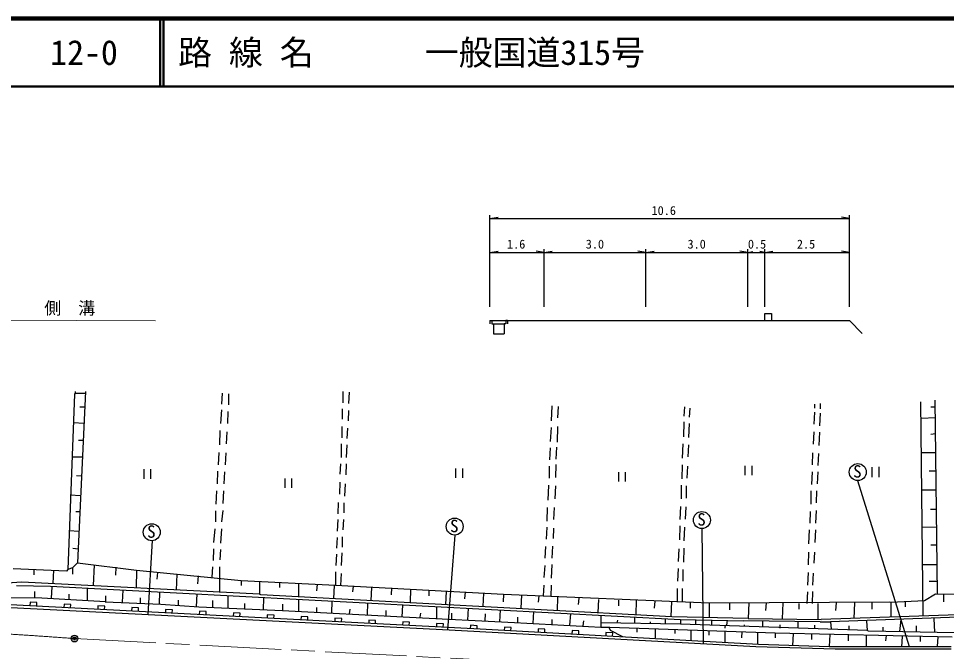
# Model space of a CAD drawing. Units: millimetres, scale not verified. Extents: x 40000 to 680000, y 20000 to 380000.
# Drawn here: x 156858 to 293650, y 286738 to 380000 of the extents above; entities that cross this region are included whole.
import ezdxf
from ezdxf.enums import TextEntityAlignment as Align

# ---------------------------------------------------------------- set-up
doc = ezdxf.new("R2010")
doc.units = ezdxf.units.MM
doc.header["$LTSCALE"] = 1000
doc.header["$PDMODE"] = 32
doc.header["$PDSIZE"] = 500
doc.linetypes.add('CHAIN', pattern=[18.5, 12, -1.5, 3.5, -1.5])
for name, color, linetype, lineweight in [('M-BGD', 7, 'Continuous', 25), ('M-BMK', 2, 'CHAIN', 13), ('M-BMK-SRVR', 3, 'Continuous', 25), ('M-STR-HTXT', 7, 'Continuous', 13), ('M-TTL', 2, 'Continuous', 140), ('M-TTL-LINE', 7, 'Continuous', 50)]:
    doc.layers.add(name, color=color, linetype=linetype, lineweight=lineweight)
doc.layers.add('M-TTL-TXT', color=7, linetype='Continuous')
doc.styles.add('ＭＳ ゴシック', font='')
doc.styles.get('ＭＳ ゴシック').set_extended_font_data('MS Gothic')

msp = doc.modelspace()

# ---------------------------------------------------------------- linework, layer by layer
at = {"layer": 'M-BGD'}
for p, q in [((226358, 337520), (226358, 351020)), ((226358, 350520), (227540, 350728)), ((226358, 350520), (279358, 350520)), ((279358, 350520), (278176, 350728)), ((279358, 337520), (279358, 351020)), ((226358, 345520), (227540, 345728)), ((226358, 345520), (234358, 345520)), ((234358, 345520), (233176, 345728)), ((234358, 337520), (234358, 346020)), ((234358, 345520), (235540, 345728)), ((234358, 345520), (249358, 345520)), ((249358, 345520), (248176, 345728)), ((249358, 337520), (249358, 346020)), ((249358, 345520), (250540, 345728)), ((249358, 345520), (264358, 345520)), ((264358, 345520), (263176, 345728)), ((264358, 337520), (264358, 346020)), ((264358, 345520), (265097, 345650)), ((264358, 345520), (266858, 345520)), ((266858, 345520), (266119, 345650)), ((266858, 337520), (266858, 346020)), ((266858, 345520), (268040, 345728)), ((266858, 345520), (279358, 345520)), ((279358, 345520), (278176, 345728)), ((266858, 335520), (266858, 336520)), ((266858, 336520), (267858, 336520)), ((267858, 336520), (267858, 335520)), ((226358, 335520), (234358, 335520)), ((226358, 335520), (226608, 335520)), ((226358, 335520), (226358, 335020)), ((226608, 335520), (226608, 335020)), ((228958, 335520), (228708, 335520)), ((228708, 335520), (228708, 335020)), ((228958, 335520), (228958, 335020)), ((234358, 335520), (249358, 335520)), ((249358, 335520), (264358, 335520)), ((264358, 335520), (266858, 335520)), ((266858, 335520), (279358, 335520)), ((279358, 335520), (281221, 333572)), ((226608, 335020), (226858, 335020)), ((226858, 335020), (226858, 333520)), ((226858, 335020), (228458, 335020)), ((228708, 335020), (228458, 335020)), ((228458, 335020), (228458, 333520)), ((226858, 333520), (228458, 333520)), ((165126, 324626), (164110, 298803)), ((165211, 324796), (165126, 324626)), ((165211, 325050), (165211, 324796)), ((165211, 324796), (166735, 324796)), ((166735, 325050), (165550, 299819)), ((186886, 324796), (186801, 323187)), ((187817, 324711), (187817, 323102)), ((204666, 325050), (204666, 323356)), ((205597, 324965), (205512, 323272)), ((235484, 322933), (235400, 320732)), ((236416, 322848), (236331, 321155)), ((274177, 323187), (274177, 322594)), ((275024, 323272), (275024, 322510)), ((289840, 323526), (290179, 291945)), ((291957, 323780), (292296, 295247)), ((165888, 322764), (166566, 322764)), ((186801, 322340), (186632, 320308)), ((187732, 322086), (187648, 320308)), ((204581, 322510), (204581, 320986)), ((205512, 322256), (205428, 320732)), ((255042, 322764), (254958, 321409)), ((255804, 322594), (255720, 321240)), ((274177, 322002), (274092, 320224)), ((275024, 321832), (274939, 319970)), ((291364, 322764), (291957, 322764)), ((164957, 320478), (166481, 320393)), ((254958, 320562), (254873, 318361)), ((255720, 320308), (255635, 318276)), ((292042, 321155), (289925, 321070)), ((186547, 319292), (186462, 317176)), ((187563, 319123), (187478, 317345)), ((204496, 319885), (204496, 318192)), ((205343, 319631), (205258, 318107)), ((235400, 319716), (235230, 317684)), ((236331, 319885), (236246, 317599)), ((274092, 319123), (274008, 317260)), ((274939, 319038), (274854, 317091)), ((292042, 318784), (291364, 318700)), ((165719, 317853), (166396, 317853)), ((186378, 316075), (186293, 314212)), ((187394, 315990), (187309, 314212)), ((204412, 317345), (204412, 315313)), ((205258, 317176), (205174, 315313)), ((235230, 316752), (235146, 314974)), ((236162, 316837), (236077, 315059)), ((254788, 317345), (254704, 315228)), ((255635, 317176), (255550, 315398)), ((273923, 315990), (273838, 314212)), ((289925, 316075), (292042, 316075)), ((164703, 315398), (166227, 315398)), ((274770, 315906), (274685, 314128)), ((175306, 313574), (175306, 312174)), ((176356, 312174), (176356, 313574)), ((186208, 313281), (186124, 311418)), ((204327, 314382), (204242, 312858)), ((205174, 314382), (205089, 312773)), ((221293, 313707), (221293, 312307)), ((222343, 312307), (222343, 313707)), ((235061, 314043), (235061, 312265)), ((236077, 314297), (235992, 312350)), ((254704, 314212), (254619, 312180)), ((255466, 314043), (255381, 312265)), ((263948, 314107), (263948, 312707)), ((264998, 312707), (264998, 314107)), ((282644, 313874), (282644, 312434)), ((283660, 313958), (283660, 312434)), ((291110, 313366), (292126, 313366)), ((165380, 312688), (166142, 312604)), ((187224, 313196), (187140, 311418)), ((196100, 312241), (196100, 310841)), ((197150, 310841), (197150, 312241)), ((245286, 313174), (245286, 311774)), ((246336, 311774), (246336, 313174)), ((273838, 313196), (273754, 311334)), ((274685, 313196), (274600, 311418)), ((280527, 311926), (288147, 287458)), ((204242, 311672), (204158, 309894)), ((205004, 311418), (204920, 309640)), ((234976, 311249), (234892, 309048)), ((235992, 311164), (235908, 309217)), ((254534, 311249), (254534, 309217)), ((255296, 311164), (255296, 309302)), ((164449, 309810), (165973, 309725)), ((186039, 310402), (185954, 308455)), ((187055, 310402), (186970, 308540)), ((273669, 310402), (273669, 308455)), ((274516, 310402), (274431, 308624)), ((292126, 310487), (290010, 310487)), ((203988, 308709), (203904, 307016)), ((204835, 308624), (204835, 307185)), ((234807, 307947), (234722, 305915)), ((235823, 307947), (235738, 306169)), ((254450, 308116), (254365, 306169)), ((255212, 308032), (255127, 306254)), ((165296, 307354), (165888, 307354)), ((185870, 307439), (185870, 305830)), ((186970, 307524), (186801, 305830)), ((273584, 307354), (273500, 305661)), ((274431, 307524), (274346, 305661)), ((291280, 307693), (292126, 307693)), ((203904, 306169), (203819, 304476)), ((204750, 306169), (204666, 304645)), ((234722, 305068), (234638, 303290)), ((254365, 305238), (254280, 303206)), ((255042, 305068), (254958, 303036)), ((292126, 305068), (290094, 304984)), ((164280, 304560), (165804, 304476)), ((185785, 304814), (185616, 302782)), ((186801, 304814), (186632, 302698)), ((221176, 303883), (220093, 289925)), ((235738, 304899), (235654, 303375)), ((257587, 304853), (257793, 287878)), ((273415, 304645), (273330, 302613)), ((274346, 304645), (274262, 302782)), ((176557, 303063), (175906, 292173)), ((203819, 303544), (203734, 301936)), ((204581, 303629), (204581, 302105)), ((291364, 302444), (292211, 302444)), ((164872, 301936), (165634, 301851)), ((185616, 301851), (185531, 300158)), ((186632, 301766), (186547, 300242)), ((203734, 301089), (203650, 299396)), ((204496, 301258), (204412, 299396)), ((234553, 302190), (234468, 300496)), ((235569, 302274), (235484, 300496)), ((254196, 301851), (254111, 299988)), ((254958, 301936), (254873, 299904)), ((273330, 301343), (273246, 299480)), ((274177, 301343), (274092, 299734)), ((165550, 299819), (164788, 299057)), ((165550, 299819), (174270, 298718)), ((163941, 298549), (156067, 298888)), ((159115, 298803), (159115, 298041)), ((161994, 298718), (161909, 296771)), ((164110, 298803), (163941, 298549)), ((164788, 299057), (164110, 298803)), ((164788, 299057), (164788, 298126)), ((168005, 299480), (167836, 296432)), ((171222, 299142), (171138, 297956)), ((174270, 298718), (174186, 296094)), ((174270, 298718), (189680, 297194)), ((177318, 298380), (177234, 297364)), ((185446, 299226), (185362, 297702)), ((186462, 299226), (186462, 295416)), ((203565, 298464), (203565, 296517)), ((204412, 298210), (204327, 296432)), ((234468, 299396), (234299, 297618)), ((235484, 299565), (235400, 297533)), ((254111, 298972), (254026, 297110)), ((254788, 298803), (254788, 297110)), ((273246, 298380), (273161, 296517)), ((274008, 298295), (273923, 296517)), ((292211, 299480), (290179, 299480)), ((157337, 296940), (143367, 296009)), ((192389, 295162), (157337, 296940)), ((180197, 298126), (180112, 295755)), ((183330, 297872), (183245, 296686)), ((189680, 297194), (203565, 296517)), ((189680, 297194), (189680, 296432)), ((192389, 297110), (192389, 295162)), ((195352, 296940), (195352, 296178)), ((291110, 297110), (292296, 297110)), ((156575, 296432), (161570, 296348)), ((159200, 295586), (159200, 294739)), ((161570, 296348), (254450, 291437)), ((161740, 296263), (161655, 294570)), ((166989, 296009), (166989, 294231)), ((172238, 295755), (172154, 293977)), ((177657, 295501), (177572, 293723)), ((198146, 296771), (198146, 294824)), ((200856, 296602), (200771, 295670)), ((203408, 296525), (203311, 294485)), ((203565, 296517), (228372, 295162)), ((206190, 296348), (206105, 295501)), ((208899, 296178), (208814, 294231)), ((211862, 296094), (211778, 295078)), ((214656, 295924), (214572, 293977)), ((217366, 295755), (217366, 294908)), ((219906, 295586), (219821, 293638)), ((222700, 295501), (222615, 294485)), ((234299, 296517), (234214, 294908)), ((235400, 296517), (235315, 294824)), ((253942, 296009), (253942, 293977)), ((254704, 296009), (254704, 293977)), ((273161, 295501), (273076, 293808)), ((273923, 295586), (273838, 293808)), ((160300, 294570), (154035, 294654)), ((169698, 294062), (160300, 294570)), ((164280, 295162), (164280, 294400)), ((169698, 294908), (169698, 294062)), ((174778, 294654), (174778, 293892)), ((180366, 294316), (180366, 293554)), ((183160, 295247), (183051, 293327)), ((185446, 294231), (185446, 293300)), ((187732, 294993), (187732, 293130)), ((192558, 295078), (192389, 295162)), ((253180, 291860), (192558, 295078)), ((192982, 294654), (192897, 292876)), ((198146, 294400), (198146, 292670)), ((203057, 294146), (202975, 292423)), ((225409, 295332), (225324, 293384)), ((228372, 295162), (228288, 294062)), ((228372, 295162), (258683, 293892)), ((230997, 295078), (230912, 293046)), ((233537, 294908), (233452, 293977)), ((236331, 294739), (236246, 292792)), ((239464, 294570), (239379, 293638)), ((242342, 294400), (242258, 292453)), ((245306, 294316), (245306, 293469)), ((247930, 294231), (247846, 292199)), ((250640, 294146), (250555, 293130)), ((285438, 293977), (290433, 294231)), ((290433, 294231), (292042, 295247)), ((292042, 295247), (304488, 295078)), ((293227, 295162), (293227, 294062)), ((142097, 293892), (220329, 289913)), ((147346, 294062), (224901, 290082)), ((158570, 293977), (158543, 293478)), ((159568, 293925), (158570, 293977)), ((159542, 293426), (159568, 293925)), ((163563, 293716), (163537, 293217)), ((164561, 293664), (163563, 293716)), ((164535, 293165), (164561, 293664)), ((168556, 293455), (168530, 292956)), ((169555, 293403), (168556, 293455)), ((169528, 292904), (169555, 293403)), ((169614, 294062), (177826, 293723)), ((173549, 293194), (173523, 292695)), ((174548, 293142), (173549, 293194)), ((174522, 292643), (174548, 293142)), ((177826, 293723), (183414, 293300)), ((178542, 292934), (178516, 292434)), ((179541, 292881), (178542, 292934)), ((179515, 292382), (179541, 292881)), ((183414, 293300), (195776, 292792)), ((190188, 293808), (190188, 293046)), ((195776, 293723), (195776, 292792)), ((195776, 292792), (214487, 291776)), ((200771, 293215), (200771, 292538)), ((205682, 292961), (205597, 292284)), ((208306, 293892), (208237, 292154)), ((211016, 292792), (211016, 292030)), ((213471, 293554), (213386, 291860)), ((218466, 293384), (218466, 291606)), ((223123, 293130), (223038, 291352)), ((227864, 292876), (227780, 291098)), ((253095, 294062), (253010, 291945)), ((255889, 293977), (255889, 293130)), ((258683, 293892), (285268, 294062)), ((258683, 293892), (258683, 291691)), ((261646, 293892), (261646, 292876)), ((264525, 293892), (264440, 291606)), ((267065, 293892), (266980, 292792)), ((269520, 293892), (269436, 291522)), ((271891, 293808), (271891, 292961)), ((274685, 293808), (274685, 291437)), ((277394, 293892), (277310, 292792)), ((280104, 293892), (280019, 291606)), ((282644, 293892), (282644, 292961)), ((285268, 294062), (285438, 293977)), ((285438, 293977), (285438, 291776)), ((287554, 294062), (287554, 293300)), ((183535, 292673), (183509, 292173)), ((184534, 292620), (183535, 292673)), ((184508, 292121), (184534, 292620)), ((188529, 292412), (188503, 291912)), ((189527, 292360), (188529, 292412)), ((189501, 291860), (189527, 292360)), ((193522, 292151), (193496, 291652)), ((194520, 292099), (193522, 292151)), ((194494, 291599), (194520, 292099)), ((198515, 291890), (198489, 291391)), ((199514, 291838), (198515, 291890)), ((199488, 291338), (199514, 291838)), ((203508, 291629), (203482, 291130)), ((204507, 291577), (203508, 291629)), ((204481, 291078), (204507, 291577)), ((208501, 291368), (208475, 290869)), ((209500, 291316), (208501, 291368)), ((214487, 291776), (229981, 291014)), ((216096, 292368), (216011, 291776)), ((220668, 292368), (220668, 291522)), ((225663, 292284), (225578, 291268)), ((230404, 291776), (230404, 291014)), ((232775, 292622), (232690, 290844)), ((235484, 291437), (235484, 290760)), ((238109, 290590), (238278, 292284)), ((242681, 292030), (242681, 290336)), ((247676, 291776), (247676, 290929)), ((252164, 291522), (252164, 290760)), ((264440, 291606), (253180, 291860)), ((254450, 291437), (263763, 291268)), ((254450, 291437), (254450, 290760)), ((264440, 291606), (275193, 291437)), ((300085, 292284), (275193, 291437)), ((300085, 291945), (276548, 291098)), ((286792, 289659), (286962, 291437)), ((291788, 291606), (291872, 289574)), ((209474, 290817), (209500, 291316)), ((213495, 291107), (213468, 290608)), ((214493, 291055), (213495, 291107)), ((214467, 290556), (214493, 291055)), ((218488, 290846), (218462, 290347)), ((219486, 290794), (218488, 290846)), ((219460, 290295), (219486, 290794)), ((223481, 290585), (223455, 290086)), ((224480, 290533), (223481, 290585)), ((224453, 290034), (224480, 290533)), ((224901, 290082), (265964, 287796)), ((228474, 290324), (228448, 289825)), ((229473, 290272), (228474, 290324)), ((229447, 289773), (229473, 290272)), ((229981, 291014), (242681, 290336)), ((233467, 290064), (233441, 289564)), ((234466, 290011), (233467, 290064)), ((234440, 289512), (234466, 290011)), ((240141, 291268), (240056, 290506)), ((254450, 290760), (242681, 290929)), ((242681, 290336), (244036, 290336)), ((243824, 290347), (244120, 289828)), ((244036, 290336), (268420, 289490)), ((245136, 291352), (245052, 290929)), ((248015, 290167), (248015, 289574)), ((249962, 291098), (249962, 290844)), ((250724, 290082), (250724, 288728)), ((281966, 289828), (254450, 290760)), ((256651, 291352), (256651, 290675)), ((259022, 291352), (259022, 290590)), ((261223, 290590), (260969, 290421)), ((260969, 290421), (260969, 290167)), ((261308, 291352), (261223, 290590)), ((275024, 291098), (263763, 291268)), ((263848, 290675), (263848, 290421)), ((266557, 291183), (266557, 290336)), ((269097, 290675), (269097, 290167)), ((271722, 291183), (271722, 290167)), ((274177, 290590), (274177, 290082)), ((275024, 291098), (276548, 291098)), ((276548, 291098), (276632, 289998)), ((279257, 290506), (279257, 289913)), ((281882, 291268), (281966, 289828)), ((284252, 290336), (284252, 289744)), ((289163, 290506), (289163, 289574)), ((220329, 289913), (265541, 287458)), ((238461, 289803), (238434, 289303)), ((239459, 289750), (238461, 289803)), ((239433, 289251), (239459, 289750)), ((243454, 289542), (243428, 289042)), ((244452, 289490), (243454, 289542)), ((245924, 288912), (244120, 289828)), ((244426, 288990), (244452, 289490)), ((253603, 289998), (253603, 289405)), ((255974, 289913), (255974, 288389)), ((258598, 289828), (258598, 289151)), ((260969, 289744), (260969, 288050)), ((263509, 289659), (263424, 288728)), ((265795, 289574), (265795, 287881)), ((268420, 289490), (294497, 288897)), ((268420, 289490), (268420, 288728)), ((271044, 289320), (270960, 287627)), ((273754, 289236), (273754, 288474)), ((276463, 289236), (276378, 287458)), ((279172, 289151), (279172, 288304)), ((281797, 289151), (281797, 287458)), ((282136, 289744), (281966, 289828)), ((294836, 289490), (282136, 289744)), ((284760, 289066), (284676, 288304)), ((287131, 288982), (287046, 287373)), ((289756, 288982), (289756, 288220)), ((292380, 288897), (292296, 287458)), ((265541, 287458), (277225, 287119)), ((265964, 287796), (276378, 287458)), ((276378, 287458), (294328, 287458)), ((277225, 287119), (294328, 287119))]:
    msp.add_line(p, q, dxfattribs=at)
for centre in [(280579, 313175), (257595, 306103), (176489, 304311), (221152, 305133)]:
    msp.add_circle(centre, 1250, dxfattribs=at)
at = {"layer": 'M-BMK'}
msp.add_line((165104, 288629), (265017, 283423), dxfattribs=at)
for centre, radius, start, end in [((291439, 458625), 176554, 269.83577, 294.41406), ((110438, -428847), 719556, 85.643, 93.62658)]:
    msp.add_arc(centre, radius, start, end, dxfattribs=at)
at = {"layer": 'M-BMK-SRVR'}
msp.add_circle((165104, 288629), 500, dxfattribs=at)
msp.add_point((165104, 288629), dxfattribs=at)
at = {"layer": 'M-STR-HTXT'}
msp.add_line((152680, 335548), (177064, 335464), dxfattribs=at)
at = {"layer": 'M-TTL'}
msp.add_line((680000, 380000), (40000, 380000), dxfattribs=at)
at = {"layer": 'M-TTL-LINE'}
for p, q in [((177750, 380000), (177750, 370000)), ((178250, 380000), (178250, 370000)), ((40000, 370000), (680000, 370000))]:
    msp.add_line(p, q, dxfattribs=at)

# ---------------------------------------------------------------- texts
at = {"layer": 'M-BGD', "style": 'ＭＳ ゴシック'}
for s, height, p in [('10.6', 1320, (250179, 350657)), ('1.6', 1320, (228870, 345706)), ('3.0', 1320, (240482, 345706)), ('3.0', 1320, (255482, 345706)), ('0.5', 1320, (264378, 345706)), ('2.5', 1320, (271607, 345706)), ('S', 1833, (279900, 311802)), ('S', 1833, (256917, 304730)), ('S', 1833, (175810, 302938)), ('S', 1833, (220473, 303759))]:
    msp.add_text(s, height=height, dxfattribs=at).set_placement(p, align=Align.BOTTOM_LEFT)
at = {"layer": 'M-STR-HTXT', "style": 'ＭＳ ゴシック'}
msp.add_text('側\u3000溝', height=1833, dxfattribs=at).set_placement((160651, 335862), align=Align.BOTTOM_LEFT)
at = {"layer": 'M-TTL-TXT', "style": 'ＭＳ ゴシック'}
for s, p in [('12-0', (161521, 375000)), ('路 線 名', (180380, 375000)), ('一般国道315号', (216734, 375000))]:
    msp.add_text(s, height=3666, dxfattribs=at).set_placement(p, align=Align.MIDDLE_LEFT)

doc.saveas('drawing.dxf')
